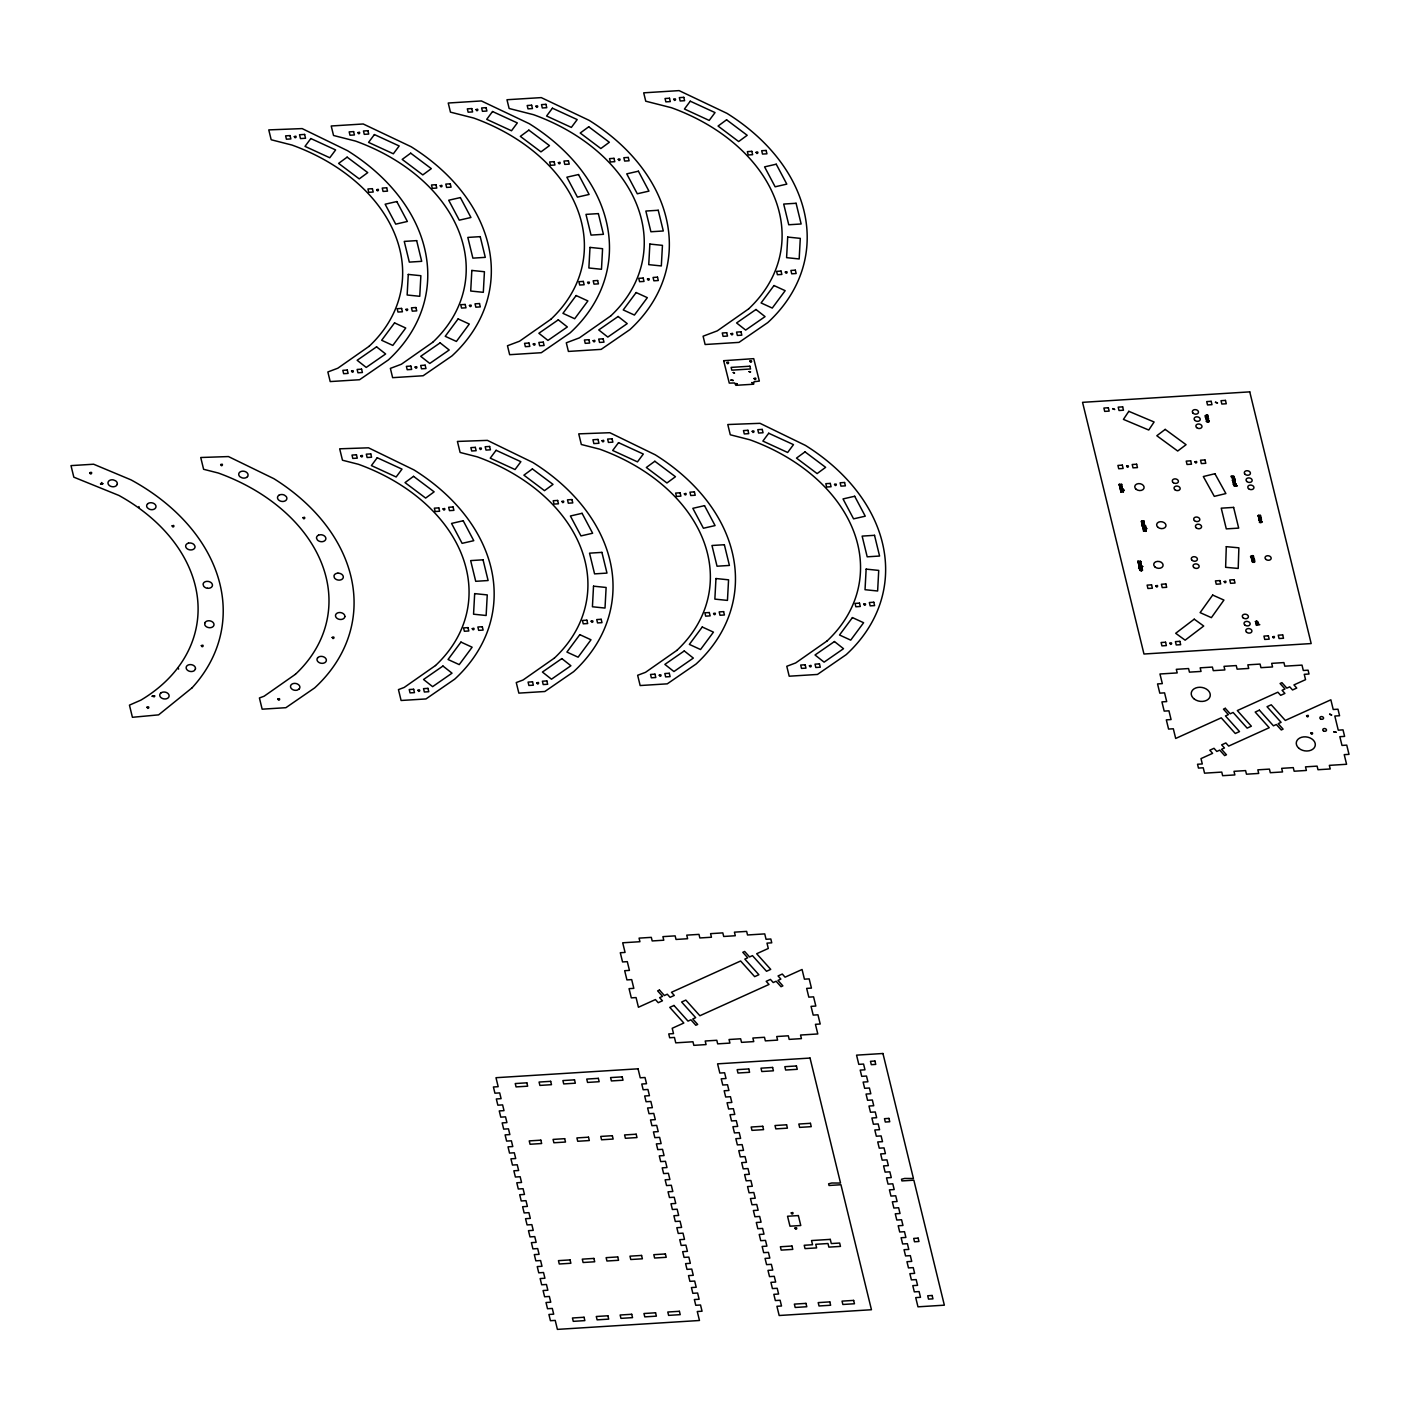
<?xml version="1.0" encoding="UTF-8"?>
<svg xmlns="http://www.w3.org/2000/svg" width="1420" height="1420" viewBox="0 0 1420 1420"><rect width="100%" height="100%" fill="white"/><g stroke="black" fill="none" stroke-linecap="round" stroke-linejoin="round"><path stroke-width="1.5" d="M1121.977 487.362L1121.853 486.385L1121.552 488.036M1142.301 569.952C1140.881 571.39 1141.999 568.16 1142.195 569.74M1208.739 420.941L1208.101 421.651L1207.479 420.231M1234.406 480.705L1234.37 479.321M1235.737 484.007L1234.796 485.072L1233.838 483.013M1233.323 481.344L1233.856 482.906M1208.118 417.054L1207.355 416.024M1252.901 561.894L1254.304 562.338L1254.872 561.148M1258.528 623.93L1258.546 623.433M1252.458 562.125L1252.156 561.131M1255.759 623.611L1256.203 623.362M1120.185 487.486L1120.185 486.776M1207.426 421.988C1205.331 421.687 1207.532 418.492 1208.313 421.846M1232.578 480.741L1232.578 479.534L1232.4 480.475M1233.288 484.06L1234.193 483.208M1259.54 521.335L1259.469 522.311M101.37 483.705C98.814 484.806 105.027 483.67 101.832 483.332L101.69 482.534M101.264 483.261L100.447 483.865M101.956 483.67L102.843 483.723M138.894 506.567L139.142 507.579M152.33 696.403L153.254 696.244L152.348 696.297M152.224 695.96L154.638 695.711M153.981 696.989L154.727 696.261L153.254 696.244M178.334 668.199L178.601 669.122M1121.356 485.747L1119.297 485.675L1121.25 484.468L1119.013 484.309L1121.818 485.001M1120.433 486.581L1119.723 487.486M1120.078 486.776L1120.486 487.93M1120.362 487.699L1120.469 489.865M1121.906 487.859L1121.072 486.208M1124.178 490.379L1120.469 490.308L1124.09 490.078M1120.54 488.853L1121.303 489.935M1121.25 488.249L1120.451 489.172M1122.261 489.598L1121.356 486.226L1121.64 487.681M1119.315 485.569L1121.339 485.853L1121.516 484.593M1121.516 485.303L1121.622 484.149M1121.09 487.983L1122.315 488.533M1122.386 491.054L1123.433 491.799L1120.877 491.959M1121.853 487.539L1122.048 486.51M1122.35 488.941L1122.492 489.35M1122.315 489.935L1122.332 488.427M1122.545 488.533L1122.883 489.03M1123.344 491.391L1122.048 490.521L1123.433 491.799M1143.331 521.371C1138.379 521.122 1144.804 520.377 1143.899 522.116M1144.005 521.779C1145.123 524.246 1139.461 520.572 1143.792 522.649M1143.97 522.347C1145.425 524.921 1138.361 522.755 1143.668 523.181M1141.946 524.477L1144.538 524.299L1141.964 524.353M1142.319 526.039L1142.781 524.743M1144.538 525.577C1138.538 522.383 1147.254 531.115 1144.68 526.021L1144.804 526.021M1142.461 526.589L1143.419 524.974M1144.555 525.471L1142.781 525.915M1143.615 522.507L1143.721 520.785M1137.757 561.06C1146.969 562.054 1132.628 561.752 1140.065 562.533M1145.177 528.116L1146.597 528.453L1142.976 528.666L1142.869 527.122M1143.277 526.927L1142.976 528.666M1143.81 525.098L1144.733 525.169M1144.236 522.613L1143.739 522.329M1139.781 562.338L1138.272 561.557L1140.26 561.77M1145.017 527.441L1143.774 528.151M1145.425 527.583L1144.147 526.838L1144.751 528.045M1140.97 563.207L1138.361 563.403M1144.218 530.068L1143.437 530.832M1144.413 524.814L1144.573 525.595M1139.053 567.592L1138.609 568.444M1145.354 531.417C1142.496 528.559 1147.768 531.879 1144.538 529.802M1141.378 566.296C1145.727 566.154 1137.367 568.16 1139.089 565.213M1141.307 565.196C1142.124 568.408 1139.816 562.977 1138.911 566.154M1144.822 527.246L1145.461 527.672M1139.177 566.864L1139.426 565.444L1139.763 566.42M1145.319 528.098L1145.106 527.015M1140.118 568.781L1138.946 568.462M1139.727 565.302L1139.231 566.332M1145.123 531.222L1145.478 530.139M1140.952 566.243L1139.621 566.26M1140.455 561.468L1140.047 562.639L1140.473 561.361M1140.1 568.887L1142.283 568.657C1141.343 564.734 1138.556 569.651 1141.307 568.355M1140.739 563.989L1138.645 564.734L1141.254 564.574M1140.1 569.438L1140.65 570.627M1140.047 565.018L1141.201 565.746M1141.165 563.971L1140.899 562.923L1138.343 563.509M1140.26 570.201L1140.757 569.172L1140.136 570.538M1140.633 567.343L1141.591 568.337L1141.804 567.29M1146.721 528.826L1143.082 529.145M1140.934 566.349L1140.633 564.947M1141.378 567.095L1141.68 568.248M1141.627 570.663L1142.674 570.059M1142.159 570.467L1142.141 569.313M1205.065 415.918L1207.213 414.746L1207.763 415.634M1205.473 417.391L1205.935 416.042L1207.763 416.344M1205.438 415.563L1207.355 415.332M1207.639 418.474C1204.337 416.93 1210.053 420.054 1208.456 418.634M1206.059 417.746L1205.775 416.557M1205.722 417.125L1207.089 415.971M1206.609 417.728L1207.497 417.622M1208.101 419.663L1206.059 419.486L1208.278 418.935M1206.325 421.207L1206.716 420.302M1206.822 417.498L1207.586 416.113M1206.822 420.693L1206.467 421.403M1207.195 414.871L1207.603 416.539M1207.195 420.16L1207.816 422.006M1207.55 414.729L1207.586 415.101M1208.101 420.142L1208.296 421.953L1209.059 421.42M1208.597 421.456L1208.349 420.196L1208.615 421.882M1209.041 420.852L1208.881 421.74M1231.619 477.244C1228.957 475.079 1235.24 475.824 1234.122 477.422M1231.637 477.138L1231.566 476.729M1231.974 478.167L1234.85 478.824M1233.146 477.706L1232.116 476.463M1233.962 476.392L1231.744 477.297M1232.542 477.794L1233.962 476.872M1232.844 477.706L1233.944 477.528M1235.134 480.137C1235.755 480.688 1230.022 480.297 1234.353 479.428M1233.057 482.729L1233.163 481.398M1233.27 481.788L1233.376 480.776M1233.057 477.493L1233.714 476.552M1232.95 479.428L1234.637 479.942M1233.447 484.575L1235.329 483.368M1233.66 483.013L1234.637 481.398M1234.583 478.007L1234.548 479.853M1234.157 485.835L1237.139 485.711L1233.891 485.516M1233.909 484.557L1233.803 483.741M1234.086 482.978L1234.655 481.291M1234.903 480.847L1235.081 479.836M1235.081 483.208L1236.057 484.486M1235.258 481.575L1234.992 482.871L1234.992 481.327M1235.098 484.593L1235.418 483.616M1235.081 482.498L1234.264 482.853M1235.95 485.214L1236.518 486.084L1235.968 485.108M1236.128 484.255L1235.631 483.794M1237.139 485.711L1234.051 485.604M1252.618 555.539C1256.7 557.918 1245.677 555.664 1253.132 556.924M1251.055 557.084L1251.251 555.841M1258.599 515.105L1258.12 516.507L1257.889 515.566M1251.481 556.551L1251.712 558.841M1251.553 558.592C1252.653 556.534 1253.576 557.048 1251.677 559.285L1254.286 559.001M1251.907 556.8L1253.097 555.841M1258.475 515.478C1259.114 516.88 1259.149 520.394 1259.132 517.128M1258.635 517.075L1258.848 518.46M1251.677 559.285L1251.801 558.007L1252.742 558.788M1253.31 556.338L1252.085 555.682M1252.209 561.095L1252.564 561.716M1253.114 557.03L1253.416 555.788M1258.99 520.146C1264.563 517.572 1259.132 521.868 1258.937 519.702M1253.31 560.651L1252.653 562.249L1254.534 562.249M1260.587 516.436L1260.552 515.584M1253.026 560.58L1254.428 561.131M1260.037 516.649L1260.339 515.247L1260.516 516.401M1253.132 562.409L1254.25 561.876M1260.8 517.288L1259.948 517.75M1259.859 522.631L1260.179 521.3M1254.268 559.107L1252.724 558.894M1259.487 522.205L1261.351 521.122M1259.7 515.194L1258.652 519.01L1260.782 517.767M1254.25 560.261L1254.02 560.918M1260.463 521.353L1261.617 522.258L1260.836 521.246M1261.031 517.413L1260.623 518.655M1261.368 518.85L1258.919 519.809M1262.149 521.726L1260.818 522.808L1260.161 521.406M1261.617 522.258L1261.794 521.229M1255.351 621.445C1259.859 620.522 1253.878 621.374 1258.102 622.137M1257.658 624.392L1256.096 624.125L1256.451 623.096M1256.256 625.35L1259.806 624.693M1256.487 624.445L1258.156 623.575M1258.457 623.362L1256.611 623.043L1258.031 623.344M1258.191 622.475L1255.422 621.783M1120.486 488.427L1120.096 488.835M1140.438 562.444L1140.597 561.503M1142.195 525.879L1142.55 524.832M1142.656 527.299L1143.011 528.258M1139.94 568.586L1139.763 567.183L1139.089 568.408M1206.805 421.261L1207.16 420.498M1137.899 561.486L1138.201 562.444M1251.322 558.096L1253.913 557.439M1233.412 483.616L1233.838 484.894M247.506 476.605L247.932 475.824A4.704 3.443 9.1 0 0 245.127 471.547A4.704 3.443 9.1 0 0 239.305 472.647L238.862 473.464A4.704 3.443 9.1 0 0 240.14 476.889L242.252 477.919A4.704 3.443 9.1 0 0 247.488 476.623M1139.355 567.698L1139.958 568.479L1140.225 567.397M1141.396 522.187L1143.774 521.175M1255.83 623.185L1256.931 622.652M1140.029 567.556L1139.39 568.586M1140.491 569.597L1141.361 571.017M1251.836 559.977L1254.41 559.711M1139.266 565.089L1139.035 566.314M1122.031 490.823L1120.859 492.083M1145.94 531.204L1145.354 530.068M1122.492 489.882L1122.812 488.853M1252.28 560.066L1254.588 560.226L1254.215 558.699M1206.698 420.409L1206.716 421.633M1205.935 416.042L1205.296 417.018M1205.988 416.504L1207.195 416.308M1233.394 481.806L1233.394 480.67M1143.917 527.051L1143.082 527.92M1208.42 418.35L1205.811 418.651M1119.084 484.628L1121.481 485.019M1143.792 521.069L1141.183 521.371M1141.751 523.536L1143.704 523.412M1259.114 518.637L1260.64 518.531M1146.1 526.252L1142.337 525.933M1142.905 528.4L1146.614 528.329M1138.574 564.432L1141.201 564.166M1139.106 566.58L1142.816 566.527M207.568 588.27L208.758 588.288A4.704 3.443 9.1 0 0 212.361 584.454A4.704 3.443 9.1 0 0 206.805 581.366L205.651 581.579A4.704 3.443 9.1 0 0 203.095 584.294L203.61 586.087A4.704 3.443 9.1 0 0 207.533 588.27M1206.84 417.391L1206.219 417.445M1233.572 484.593L1233.696 484.255M1259.362 517.43L1260.09 518.193M1143.526 530.973L1143.384 530.672M1252.28 555.93L1252.191 556.498M1233.838 479.552L1234.086 480.759M730.963 380.081L733.217 380.471L730.963 380.081M1333.806 731.815L1336.043 732.205L1333.806 731.815M1226.294 546.664L1225.62 567.308L1238.205 568.444L1238.879 547.818L1226.294 546.664M408.268 274.415L407.149 295.005L419.752 296.301L420.87 275.711L408.268 274.415M471.83 270.439L470.712 291.029L483.315 292.325L484.433 271.735L471.83 270.439M474.671 593.613L473.552 614.203L486.137 615.499L487.255 594.909L474.671 593.613M589.992 247.399L588.874 267.989L601.476 269.285L602.577 248.695L589.992 247.399M593.524 586.176L592.424 606.766L605.009 608.062L606.127 587.472L593.524 586.176M649.863 244.062L648.745 264.652L661.329 265.948L662.448 245.358L649.863 244.062M715.964 578.526L714.863 599.116L727.448 600.411L728.566 579.822L715.964 578.526M787.709 237.069L786.591 257.659L799.176 258.955L800.294 238.365L787.709 237.069M866.147 569.118L865.028 589.708L877.631 591.004L878.731 570.414L866.147 569.118M1146.1 530.317L1145.922 531.311L1146.1 530.317M204.799 623.007L204.799 624.818A4.704 3.443 9.1 0 0 207 627.072L208.119 627.498A4.704 3.443 9.1 0 0 213.852 625.457A4.704 3.443 9.1 0 0 210.533 620.984L209.308 620.771A4.704 3.443 9.1 0 0 204.799 623.007M1215.413 402.357L1217.579 402.996L1215.538 402.18M344.847 616.582L344.616 617.452A4.704 3.443 9.1 0 1 339.877 619.439L338.67 619.173A4.704 3.443 9.1 0 1 335.582 614.984A4.704 3.443 9.1 0 1 340.498 612.57L341.688 612.837A4.704 3.443 9.1 0 1 344.776 615.659L344.847 616.582M89.709 472.736C90.933 476.463 93.471 470.677 89.709 472.736M172.122 525.844C173.258 529.323 175.636 523.927 172.122 525.844M294.33 136.586C295.484 140.065 297.845 134.669 294.33 136.586M147.005 707.231C148.141 710.71 150.52 705.314 147.005 707.231M220.65 464.571C221.786 468.032 224.165 462.636 220.65 464.571M201.338 645.585C202.474 649.047 204.853 643.668 201.338 645.585M357.893 132.61C359.047 136.089 361.408 130.693 357.893 132.61M376.655 189.694C377.809 193.155 380.187 187.777 376.655 189.694M302.975 517.661C304.128 521.122 306.489 515.744 302.975 517.661M351.539 371.064C352.692 374.543 355.053 369.147 351.539 371.064M277.858 699.03C279.012 702.509 281.373 697.113 277.858 699.03M440.236 185.718C441.371 189.179 443.75 183.801 440.236 185.718M360.715 455.802C361.869 459.263 364.248 453.867 360.715 455.802M405.889 309.436C407.025 312.897 409.404 307.501 405.889 309.436M476.055 109.588C477.191 113.05 479.57 107.654 476.055 109.588M332.191 637.403C333.345 640.864 335.706 635.468 332.191 637.403M415.101 367.088C416.255 370.549 418.634 365.171 415.101 367.088M469.452 305.46C470.588 308.921 472.966 303.525 469.452 305.46M535.908 106.234C537.062 109.713 539.44 104.317 535.908 106.234M443.058 508.892C444.211 512.371 446.572 506.976 443.058 508.892M558.379 162.679C559.533 166.14 561.894 160.762 558.379 162.679M479.587 448.365C480.741 451.826 483.102 446.43 479.587 448.365M417.942 690.28C419.095 693.741 421.456 688.345 417.942 690.28M533.263 344.048C534.417 347.527 536.778 342.131 533.263 344.048M472.274 628.634C473.428 632.095 475.789 626.717 472.274 628.634M618.25 159.342C619.404 162.803 621.765 157.407 618.25 159.342M587.596 282.42C588.75 285.882 591.11 280.486 587.596 282.42M593.134 340.711C594.288 344.173 596.648 338.794 593.134 340.711M673.754 99.258C674.908 102.719 677.287 97.323 673.754 99.258M561.929 501.455C563.083 504.934 565.444 499.538 561.929 501.455M647.467 279.083C648.62 282.544 650.981 277.148 647.467 279.083M602.027 440.697C603.18 444.176 605.541 438.78 602.027 440.697M536.813 682.842C537.949 686.304 540.328 680.908 536.813 682.842M591.146 621.197C592.3 624.658 594.66 619.28 591.146 621.197M756.097 152.348C757.25 155.809 759.611 150.431 756.097 152.348M730.981 333.718C732.134 337.197 734.495 331.801 730.981 333.718M684.369 493.805C685.523 497.266 687.884 491.87 684.369 493.805M723.65 360.698L729.276 383.098L734.601 382.974L735.897 385.317L753.629 384.216L753.984 381.767L759.345 381.075L753.718 358.656L723.65 360.698M726.791 362.561C727.945 366.023 730.306 360.644 726.791 362.561M733.217 372.59L734.584 373.052L733.306 372.466M735.897 383.577L737.299 383.897L735.897 383.577M749.831 361.124C750.985 364.585 753.346 359.189 749.831 361.124M659.253 675.174C660.406 678.636 662.767 673.257 659.253 675.174M749.103 371.596L750.505 371.916L749.103 371.596M751.784 382.583L753.186 382.903L751.784 382.583M754.073 378.483C755.209 381.945 757.588 376.566 754.073 378.483M785.313 272.09C786.467 275.551 788.828 270.155 785.313 272.09M752.209 431.307C753.346 434.768 755.724 429.39 752.209 431.307M713.585 613.529C714.739 617.008 717.1 611.612 713.585 613.529M834.534 484.397C835.688 487.877 838.048 482.48 834.534 484.397M809.418 665.785C810.572 669.246 812.932 663.85 809.418 665.785M863.75 604.139C864.904 607.618 867.283 602.222 863.75 604.139M791.242 1212.928C792.395 1216.39 794.756 1210.994 791.242 1212.928M794.952 1228.122C796.07 1231.584 798.519 1226.206 794.952 1228.122M1112.623 408.765L1114.753 409.492L1112.747 408.587M1155.827 585.874C1156.981 589.335 1159.341 583.939 1155.827 585.874M1194.948 461.855C1196.101 465.316 1198.462 459.938 1194.948 461.855M1272.657 636.817C1273.775 640.26 1276.189 634.935 1272.657 636.817M1306.577 715.733C1307.731 719.194 1310.092 713.816 1306.577 715.733M1310.802 733.093C1311.973 736.554 1314.299 731.211 1310.802 733.093M1329.617 714.295L1331.747 715.005L1329.759 714.1M1169.831 643.242C1170.95 646.703 1173.381 641.343 1169.831 643.242M1224.182 581.579C1225.265 585.058 1227.714 579.697 1224.182 581.579M1126.628 466.115C1127.675 469.594 1130.196 464.251 1126.628 466.115M117.274 484.149L116.937 485.001A4.704 3.443 9.1 0 1 110.76 486.332A4.704 3.443 9.1 0 1 108.364 481.575L108.985 480.847A4.704 3.443 9.1 0 1 113.351 479.907L115.57 480.794A4.704 3.443 9.1 0 1 117.274 484.149M195.427 669.015L194.398 670.559A4.704 3.443 9.1 0 1 188.842 671.056L187.813 670.488A4.704 3.443 9.1 0 1 186.588 666.282A4.704 3.443 9.1 0 1 191.647 664.72L192.818 665.075A4.704 3.443 9.1 0 1 195.427 669.015M317.583 657.886L317.139 658.685A4.704 3.443 9.1 0 0 318.435 662.11L319.411 662.732A4.704 3.443 9.1 0 0 325.783 661.844A4.704 3.443 9.1 0 0 323.955 656.998L322.819 656.572A4.704 3.443 9.1 0 0 318.311 657.212L317.583 657.886M1128.811 411.321L1123.433 419.379L1148.744 430.029L1154.105 421.988L1128.811 411.321M1212.68 595.069L1200.113 612.623L1211.384 617.647L1223.933 600.074L1212.68 595.069M394.547 322.89L381.661 340.285L392.825 345.415L405.73 328.02L394.547 322.89M458.11 318.914L445.223 336.309L456.406 341.439L469.292 324.044L458.11 318.914M576.129 295.537L562.941 313.341L574.692 318.737L587.88 300.933L576.129 295.537M636.142 292.538L623.238 309.933L634.42 315.062L647.325 297.667L636.142 292.538M460.95 642.088L448.045 659.501L459.228 664.613L472.132 647.218L460.95 642.088M773.989 285.544L761.084 302.939L772.267 308.069L785.171 290.674L773.989 285.544M579.822 634.651L566.917 652.064L578.1 657.194L590.986 639.781L579.822 634.651M702.261 627.001L689.357 644.396L700.539 649.526L713.443 632.131L702.261 627.001M852.426 617.593L839.522 635.006L850.704 640.136L863.609 622.723L852.426 617.593M310.838 138.539L304.998 146.366L329.777 157.762L335.617 149.934L310.838 138.539M374.401 134.563L368.561 142.391L393.34 153.786L399.18 145.958L374.401 134.563M492.545 111.523L486.723 119.351L511.502 130.764L517.324 122.919L492.545 111.523M552.416 108.186L546.593 116.014L571.355 127.409L577.194 119.582L552.416 108.186M377.223 457.737L371.401 465.582L396.162 476.978L402.002 469.132L377.223 457.737M690.262 101.193L684.44 109.02L709.201 120.434L715.041 112.588L690.262 101.193M496.095 450.3L490.255 458.145L515.034 469.541L520.874 461.695L496.095 450.3M618.534 442.649L612.694 450.477L637.473 461.873L643.313 454.045L618.534 442.649M768.717 433.242L762.877 441.087L787.656 452.483L793.478 444.637L768.717 433.242M160.851 692.995L160.194 693.723A4.704 3.443 9.1 0 0 160.584 697.202L161.418 697.93A4.704 3.443 9.1 0 0 167.595 698.285A4.704 3.443 9.1 0 0 168.27 693.794L167.471 693.084A4.704 3.443 9.1 0 0 161.756 692.463L160.851 692.995M147.751 503.692L147.094 504.419A4.704 3.443 9.1 0 0 147.485 507.898L149.331 509.194A4.704 3.443 9.1 0 0 153.999 509.247L154.904 508.697A4.704 3.443 9.1 0 0 154.354 503.78A4.704 3.443 9.1 0 0 147.751 503.692M278.817 495.332L278.089 496.006A4.704 3.443 9.1 0 0 278.923 500.248A4.704 3.443 9.1 0 0 284.603 501.136L285.562 500.656A4.704 3.443 9.1 0 0 286.201 496.503L284.461 495.136A4.704 3.443 9.1 0 0 278.817 495.332M299.212 688.913L297.49 690.031A4.704 3.443 9.1 0 1 292.804 689.659L291.845 689.037A4.704 3.443 9.1 0 1 291.899 684.138A4.704 3.443 9.1 0 1 298.519 684.671L299.265 685.434A4.704 3.443 9.1 0 1 299.212 688.913M192.037 687.848L158.614 714.863L132.415 717.295L129.451 705.136L140.846 700.149A174.553 127.658 9.1 0 0 118.925 495.456L73.822 477.173L71 465.618L93.614 464.216L131.03 479.871A200.344 146.526 9.1 0 1 192.037 687.848M1194.238 619.173L1175.689 633.284L1185.114 640.172L1203.716 626.025L1194.238 619.173M1165.199 429.39L1156.821 435.745L1177.695 451.027L1186.073 444.691L1165.199 429.39M347.137 157.141L338.617 163.389L359.242 178.885L367.745 172.619L347.137 157.141M410.699 153.165L402.197 159.413L422.805 174.909L431.307 168.643L410.699 153.165M528.861 130.125L520.341 136.373L540.967 151.869L549.469 145.621L528.861 130.125M588.732 126.788L580.212 133.036L600.837 148.532L609.34 142.266L588.732 126.788M726.578 119.795L718.058 126.043L738.666 141.538L747.186 135.29L726.578 119.795M413.539 476.339L405.019 482.605L425.645 498.083L434.147 491.835L413.539 476.339M532.394 468.919L523.891 475.167L544.499 490.646L553.019 484.397L532.394 468.919M654.833 461.252L646.331 467.499L666.938 482.978L675.458 476.729L654.833 461.252M805.016 451.862L796.496 458.11L817.121 473.588L825.623 467.34L805.016 451.862M369.111 346.302L337.8 368.224L327.86 371.969L330.203 381.572L359.579 379.726L388.352 359.934A200.344 146.526 9.1 0 0 347.545 150.697L302.14 128.599L268.77 129.894L271.185 139.763L291.97 145.053A174.553 127.658 9.1 0 1 369.111 346.302M432.674 342.327L401.363 364.248L390.376 368.383L392.63 377.667L423.142 375.75L451.915 355.958A200.344 146.526 9.1 0 0 411.108 146.721L363.218 123.984L331.215 125.99L333.54 135.486L355.533 141.077A174.553 127.658 9.1 0 1 432.674 342.327M550.836 319.305L519.525 341.226L507.472 345.752L509.656 354.698L541.286 352.71L570.059 332.919A200.344 146.526 9.1 0 0 529.252 123.682L481.38 100.944L448.241 103.021L450.459 112.144L473.694 118.037A174.553 127.658 9.1 0 1 550.836 319.305M610.707 315.95L579.395 337.871L566.296 342.806L568.408 351.432L601.157 349.373L629.93 329.582A200.344 146.526 9.1 0 0 589.122 120.345L541.251 97.607L506.976 99.737L509.123 108.488L533.565 114.701A174.553 127.658 9.1 0 1 610.707 315.95M748.553 308.957L717.242 330.878L703.095 336.203L705.119 344.51L739.003 342.38L767.776 322.589A200.344 146.526 9.1 0 0 726.969 113.351L679.097 90.614L643.704 92.832L645.745 101.193L671.411 107.707A174.553 127.658 9.1 0 1 748.553 308.957M295.431 674.287L264.12 696.208L259.416 697.966L262.15 709.183L285.882 707.692L314.654 687.901A200.344 146.526 9.1 0 0 273.847 478.664L228.442 456.566L200.735 457.506L203.61 469.292L218.29 473.02A174.553 127.658 9.1 0 1 295.431 674.287M435.514 665.519L404.203 687.44L398.452 689.605L401.097 700.486L425.964 698.942L454.737 679.133A200.344 146.526 9.1 0 0 413.93 469.896L368.525 447.815L339.682 448.809L342.469 460.222L358.373 464.269A174.553 127.658 9.1 0 1 435.514 665.519M554.386 658.081L523.057 680.003L516.259 682.558L518.85 693.12L544.836 691.504L573.609 671.696A200.344 146.526 9.1 0 0 532.802 462.459L487.397 440.377L457.417 441.442L460.115 452.465L477.226 456.832A174.553 127.658 9.1 0 1 554.386 658.081M676.825 650.413L645.496 672.334L637.651 675.281L640.154 685.541L667.276 683.837L696.048 664.045A200.344 146.526 9.1 0 0 655.241 454.808L609.837 432.709L578.739 433.863L581.33 444.495L599.684 449.164A174.553 127.658 9.1 0 1 676.825 650.413M826.99 641.023L795.679 662.945L786.786 666.282L789.2 676.204L817.441 674.447L846.213 654.638A200.344 146.526 9.1 0 0 805.406 445.401L760.002 423.32L727.785 424.527L730.288 434.786L749.849 439.774A174.553 127.658 9.1 0 1 826.99 641.023M376.566 346.835L357.148 360.289L366.218 367.425L385.636 353.97L376.566 346.835M440.129 342.859L420.711 356.313L429.781 363.449L449.199 349.995L440.129 342.859M558.291 319.82L538.872 333.274L547.942 340.409L567.343 326.955L558.291 319.82M618.144 316.483L598.743 329.937L607.813 337.072L627.214 323.618L618.144 316.483M755.99 309.489L736.59 322.943L745.66 330.079L765.06 316.624L755.99 309.489M442.951 666.033L423.55 679.488L432.621 686.641L452.021 673.169L442.951 666.033M561.823 658.596L542.422 672.05L551.475 679.204L570.893 665.749L561.823 658.596M684.262 650.946L664.862 664.4L673.932 671.536L693.333 658.081L684.262 650.946M834.445 641.538L815.027 654.993L824.097 662.146L843.515 648.691L834.445 641.538M318.47 535.198L317.583 535.766A4.704 3.443 9.1 0 0 316.536 538.216L317.388 539.973A4.704 3.443 9.1 0 0 322.855 541.588L323.938 541.233A4.704 3.443 9.1 0 0 325.002 536.476A4.704 3.443 9.1 0 0 318.47 535.198M1225.282 708.314L1223.454 709.148L1228.371 714.615L1225.46 715.928L1239.518 731.584L1235.293 733.483L1221.253 717.828L1175.689 738.453L1173.328 728.779L1168.571 729.063L1166.317 719.851L1171.074 719.549L1168.944 710.816L1164.187 711.101L1161.933 701.888L1166.707 701.587L1164.56 692.853L1159.803 693.155L1157.548 683.925L1162.323 683.623L1159.962 673.985L1177.198 672.92L1176.328 669.317L1188.558 668.554L1189.445 672.139L1201.036 671.429L1200.166 667.826L1212.396 667.063L1213.283 670.648L1224.874 669.938L1224.005 666.335L1236.234 665.572L1237.122 669.157L1248.712 668.447L1247.843 664.844L1260.072 664.081L1260.96 667.666L1272.551 666.956L1271.681 663.353L1283.911 662.59L1284.798 666.175L1301.998 665.11L1303.312 670.488L1308.086 670.187L1309.009 674.021L1304.252 674.322L1305.548 679.665L1293.939 684.919L1296.744 688.061L1292.537 689.96L1289.733 686.836L1286.822 688.15L1281.905 682.665L1280.077 683.499L1284.994 688.984L1282.082 690.297L1284.905 693.422L1280.68 695.338L1277.876 692.197L1237.317 710.568L1251.357 726.206L1247.15 728.123L1233.11 712.467L1230.199 713.781L1225.282 708.314M1259.398 710.16L1255.191 712.059L1269.231 727.715L1228.673 746.086L1225.868 742.944L1221.644 744.861L1224.466 747.985L1221.555 749.298L1226.472 754.765L1224.644 755.6L1219.727 750.133L1216.816 751.446L1214.011 748.304L1209.804 750.221L1212.609 753.346L1201 758.599L1202.296 763.96L1197.539 764.244L1198.462 768.078L1203.237 767.776L1204.551 773.172L1221.768 772.09L1222.638 775.693L1234.868 774.929L1233.998 771.326L1245.589 770.598L1246.476 774.202L1258.706 773.438L1257.836 769.835L1269.427 769.107L1270.314 772.711L1282.544 771.947L1281.674 768.344L1293.265 767.616L1294.152 771.22L1306.382 770.457L1305.513 766.853L1317.103 766.125L1317.991 769.729L1330.22 768.966L1329.351 765.362L1346.586 764.279L1344.225 754.641L1349 754.357L1346.746 745.127L1341.989 745.429L1339.841 736.678L1344.616 736.394L1343.018 729.862L1338.261 730.164L1334.818 716.035L1339.575 715.733L1337.977 709.201L1333.22 709.503L1330.859 699.811L1285.295 720.437L1271.255 704.799L1267.031 706.698L1281.088 722.354L1278.178 723.667L1283.094 729.134L1281.266 729.969L1276.349 724.502L1273.438 725.815L1259.398 710.16M659.466 990.042L657.62 990.876L662.536 996.361L659.625 997.656L662.448 1000.798L658.223 1002.697L655.419 999.573L638.432 1007.259L636.071 997.568L631.314 997.869L629.06 988.657L633.817 988.356L631.687 979.605L626.93 979.906L624.676 970.694L629.433 970.393L627.303 961.642L622.546 961.944L620.291 952.731L625.066 952.43L622.705 942.791L639.941 941.708L639.071 938.123L651.301 937.36L652.188 940.945L663.779 940.218L662.909 936.632L675.139 935.869L676.026 939.454L687.617 938.726L686.747 935.141L698.977 934.378L699.865 937.963L711.455 937.235L710.586 933.65L722.816 932.887L723.703 936.472L735.294 935.744L734.424 932.159L746.654 931.396L747.523 934.981L764.741 933.898L766.054 939.294L770.829 938.993L771.752 942.827L766.995 943.129L768.291 948.471L756.683 953.725L770.723 969.381L766.516 971.28L752.476 955.642L749.565 956.938L744.648 951.471L742.802 952.305L747.719 957.79L744.825 959.086L758.884 974.741L754.659 976.64L740.619 961.003L671.482 992.296L674.287 995.42L670.08 997.337L667.276 994.213L664.382 995.526L659.466 990.042M673.985 1005.466L669.778 1007.366L683.819 1023.021L672.21 1028.275L673.506 1033.618L668.749 1033.92L669.672 1037.754L674.447 1037.452L675.76 1042.848L692.96 1041.765L693.847 1045.351L706.077 1044.587L705.207 1041.002L716.798 1040.274L717.686 1043.86L729.916 1043.096L729.046 1039.511L740.636 1038.783L741.524 1042.369L753.754 1041.606L752.884 1038.02L764.475 1037.292L765.362 1040.878L777.592 1040.114L776.722 1036.529L788.313 1035.801L789.183 1039.387L801.43 1038.623L800.543 1035.038L817.796 1033.955L815.435 1024.317L820.21 1024.015L817.955 1014.803L813.198 1015.105L811.051 1006.354L815.825 1006.052L813.571 996.84L808.814 997.142L806.666 988.391L811.441 988.107L809.187 978.877L804.43 979.179L802.069 969.487L785.082 977.173L782.278 974.049L778.053 975.948L780.858 979.09L777.965 980.404L782.881 985.87L781.035 986.705L776.119 981.238L773.226 982.533L770.421 979.409L766.197 981.327L769.019 984.45L699.882 1015.744L685.842 1000.106L681.618 1002.005L695.676 1017.661L692.765 1018.974L697.681 1024.441L695.835 1025.275L690.936 1019.808L688.025 1021.122L673.985 1005.466M188.398 543.168L187.351 543.576A4.704 3.443 9.1 0 0 186.375 548.014A4.704 3.443 9.1 0 0 192.303 549.753L193.333 549.345A4.704 3.443 9.1 0 0 194.966 546.221L193.954 544.517A4.704 3.443 9.1 0 0 188.398 543.168M1214.917 473.73L1203.326 476.534L1214.295 496.361L1225.886 493.556L1214.917 473.73M396.801 201.551L385.139 204.214L395.718 224.147L407.38 221.467L396.801 201.551M460.364 197.575L448.702 200.238L459.281 220.171L470.943 217.491L460.364 197.575M578.526 174.536L566.864 177.198L577.425 197.131L589.105 194.451L578.526 174.536M638.397 171.199L626.735 173.861L637.296 193.777L648.958 191.114L638.397 171.199M776.243 164.205L764.581 166.868L775.142 186.801L786.804 184.121L776.243 164.205M463.204 520.75L451.542 523.43L462.103 543.345L473.765 540.683L463.204 520.75M582.076 513.312L570.396 515.992L580.975 535.908L592.637 533.245L582.076 513.312M704.515 505.662L692.836 508.324L703.415 528.24L715.077 525.577L704.515 505.662M854.68 496.254L843.018 498.935L853.58 518.85L865.259 516.188L854.68 496.254M337.924 573.165L336.788 573.325A4.704 3.443 9.1 0 0 333.984 575.934L334.357 577.727A4.704 3.443 9.1 0 0 338.155 580.052L339.362 580.123A4.704 3.443 9.1 0 0 343.267 576.449A4.704 3.443 9.1 0 0 337.924 573.165M471.777 108.577L467.322 108.843L468.138 112.198L472.594 111.931L471.777 108.577M486.084 107.671L481.628 107.956L482.445 111.31L486.9 111.026L486.084 107.671M531.648 105.222L527.193 105.506L528.009 108.861L532.465 108.577L531.648 105.222M545.954 104.334L541.499 104.618L542.316 107.973L546.771 107.689L545.954 104.334M669.495 98.246L665.039 98.512L665.856 101.867L670.311 101.601L669.495 98.246M683.801 97.341L679.346 97.625L680.162 100.98L684.617 100.696L683.801 97.341M304.625 134.438L299.531 134.74L300.472 138.574L305.548 138.255L304.625 134.438M290.053 135.592L285.615 135.858L286.432 139.213L290.869 138.929L290.053 135.592M353.615 131.616L349.178 131.882L349.995 135.237L354.432 134.953L353.615 131.616M367.922 130.711L363.467 130.995L364.283 134.35L368.738 134.066L367.922 130.711M554.12 161.667L549.664 161.951L550.481 165.306L554.936 165.022L554.12 161.667M568.408 160.779L563.971 161.046L564.787 164.4L569.225 164.134L568.408 160.779M613.99 158.33L609.535 158.614L610.351 161.951L614.807 161.685L613.99 158.33M628.279 157.442L623.841 157.709L624.658 161.063L629.096 160.779L628.279 157.442M751.819 151.337L747.381 151.62L748.198 154.975L752.653 154.691L751.819 151.337M766.125 150.449L761.688 150.715L762.504 154.07L766.942 153.804L766.125 150.449M372.395 188.682L367.94 188.966L368.756 192.321L373.211 192.037L372.395 188.682M386.702 187.795L382.246 188.061L383.063 191.416L387.518 191.15L386.702 187.795M435.958 184.707L431.502 184.99L432.319 188.345L436.774 188.061L435.958 184.707M450.264 183.819L445.809 184.085L446.625 187.44L451.081 187.156L450.264 183.819M598.37 213.603L585.981 214.385L591.039 235.099L603.429 234.318L598.37 213.603M658.241 210.266L645.851 211.048L650.91 231.762L663.3 230.981L658.241 210.266M796.087 203.273L783.698 204.054L788.757 224.768L801.146 223.987L796.087 203.273M416.663 240.619L404.256 241.4L409.315 262.114L421.704 261.333L416.663 240.619M480.226 236.643L467.819 237.424L472.878 258.138L485.285 257.357L480.226 236.643M583.336 281.408L578.881 281.692L579.697 285.029L584.153 284.763L583.336 281.408M597.625 280.521L593.187 280.787L594.004 284.142L598.459 283.858L597.625 280.521M643.207 278.071L638.751 278.338L639.568 281.692L644.023 281.426L643.207 278.071M657.495 277.166L653.058 277.45L653.875 280.805L658.312 280.521L657.495 277.166M781.053 271.078L776.598 271.362L777.414 274.699L781.87 274.433L781.053 271.078M795.342 270.173L790.904 270.457L791.721 273.811L796.159 273.527L795.342 270.173M401.611 308.424L397.156 308.69L397.973 312.045L402.428 311.779L401.611 308.424M415.918 307.519L411.463 307.803L412.279 311.158L416.734 310.873L415.918 307.519M465.174 304.448L460.719 304.714L461.553 308.069L465.991 307.803L465.174 304.448M479.481 303.543L475.025 303.827L475.842 307.181L480.297 306.897L479.481 303.543M528.985 343.036L524.548 343.32L525.365 346.675L529.82 346.391L528.985 343.036M543.292 342.149L538.854 342.433L539.671 345.788L544.109 345.504L543.292 342.149M588.856 339.7L584.419 339.983L585.235 343.338L589.673 343.054L588.856 339.7M603.163 338.812L598.707 339.078L599.542 342.433L603.979 342.167L603.163 338.812M726.703 332.706L722.265 332.99L723.082 336.345L727.519 336.061L726.703 332.706M741.009 331.818L736.554 332.102L737.388 335.457L741.826 335.173L741.009 331.818M347.279 370.052L342.823 370.336L343.64 373.691L348.095 373.407L347.279 370.052M361.585 369.164L357.13 369.448L357.946 372.786L362.402 372.519L361.585 369.164M410.841 366.076L406.386 366.36L407.203 369.715L411.658 369.431L410.841 366.076M425.148 365.188L420.693 365.472L421.509 368.809L425.964 368.543L425.148 365.188M749.884 366.218L731.122 367.389L731.797 370.158L750.541 368.969L749.884 366.218M1249.76 391.867L1082.555 402.339L1143.97 654.016L1311.175 643.562L1249.76 391.867M598.015 439.437L592.939 439.756L593.862 443.59L598.956 443.271L598.015 439.437M1211.153 401.31L1206.716 401.594L1207.532 404.931L1211.988 404.664L1211.153 401.31M1225.46 400.404L1221.022 400.688L1221.839 404.043L1226.276 403.759L1225.46 400.404M356.455 454.791L352 455.074L352.817 458.429L357.272 458.145L356.455 454.791M370.762 453.903L366.307 454.169L367.123 457.524L371.578 457.24L370.762 453.903M475.327 447.353L470.872 447.637L471.688 450.992L476.144 450.708L475.327 447.353M489.616 446.466L485.178 446.732L485.995 450.087L490.433 449.803L489.616 446.466M612.055 438.798L607.618 439.082L608.434 442.436L612.872 442.152L612.055 438.798M747.932 430.295L743.476 430.579L744.293 433.934L748.748 433.65L747.932 430.295M762.238 429.408L757.783 429.674L758.599 433.029L763.055 432.763L762.238 429.408M1108.345 407.753L1103.89 408.037L1104.707 411.392L1109.162 411.108L1108.345 407.753M1122.652 406.865L1118.197 407.149L1119.013 410.504L1123.468 410.22L1122.652 406.865M438.798 507.881L434.342 508.165L435.159 511.519L439.614 511.235L438.798 507.881M453.086 506.993L448.649 507.277L449.465 510.632L453.903 510.348L453.086 506.993M557.652 500.443L553.214 500.728L554.031 504.082L558.468 503.798L557.652 500.443M571.958 499.556L567.503 499.84L568.319 503.195L572.775 502.911L571.958 499.556M680.091 492.793L675.654 493.077L676.47 496.414L680.908 496.148L680.091 492.793M694.398 491.888L689.942 492.172L690.759 495.527L695.214 495.243L694.398 491.888M830.274 483.403L825.819 483.67L826.635 487.024L831.091 486.74L830.274 483.403M844.563 482.498L840.125 482.782L840.942 486.137L845.397 485.853L844.563 482.498M1122.332 465.139L1117.913 465.423L1118.729 468.742L1123.131 468.458L1122.332 465.139M1136.639 464.233L1132.201 464.5L1133.018 467.854L1137.456 467.588L1136.639 464.233M1190.688 460.843L1186.232 461.127L1187.049 464.482L1191.504 464.198L1190.688 460.843M1204.976 459.956L1200.539 460.222L1201.356 463.577L1205.793 463.31L1204.976 459.956M1233.625 507.401L1221.236 508.165L1226.294 528.879L1238.684 528.116L1233.625 507.401M483.048 559.817L470.659 560.598L475.718 581.312L488.107 580.531L483.048 559.817M601.92 552.38L589.531 553.161L594.572 573.875L606.979 573.094L601.92 552.38M724.36 544.73L711.97 545.493L717.029 566.207L729.418 565.444L724.36 544.73M874.525 535.322L862.135 536.103L867.194 556.817L879.583 556.036L874.525 535.322M468.014 627.622L463.559 627.906L464.375 631.261L468.831 630.977L468.014 627.622M482.303 626.735L477.865 627.001L478.682 630.356L483.119 630.09L482.303 626.735M586.868 620.185L582.431 620.469L583.247 623.824L587.685 623.54L586.868 620.185M601.175 619.297L596.719 619.564L597.536 622.918L601.991 622.652L601.175 619.297M709.308 612.535L704.87 612.801L705.687 616.156L710.142 615.872L709.308 612.535M723.614 611.629L719.177 611.913L719.993 615.268L724.431 614.984L723.614 611.629M859.49 603.127L855.035 603.411L855.852 606.766L860.307 606.482L859.49 603.127M873.797 602.24L869.342 602.524L870.158 605.861L874.613 605.594L873.797 602.24M1151.567 584.862L1147.111 585.129L1147.928 588.484L1152.383 588.217L1151.567 584.862M1165.873 583.957L1161.418 584.241L1162.234 587.596L1166.69 587.312L1165.873 583.957M1219.904 580.585L1215.449 580.869L1216.265 584.206L1220.721 583.939L1219.904 580.585M1234.193 579.697L1229.755 579.963L1230.572 583.318L1235.027 583.034L1234.193 579.697M413.664 689.268L409.226 689.534L410.043 692.889L414.48 692.623L413.664 689.268M427.97 688.363L423.515 688.647L424.349 692.001L428.787 691.717L427.97 688.363M532.535 681.831L528.08 682.097L528.897 685.452L533.352 685.185L532.535 681.831M546.842 680.925L542.387 681.209L543.203 684.564L547.659 684.28L546.842 680.925M654.975 674.163L650.538 674.447L651.354 677.802L655.791 677.517L654.975 674.163M669.281 673.275L664.826 673.541L665.643 676.896L670.098 676.63L669.281 673.275M805.158 664.773L800.702 665.039L801.519 668.394L805.974 668.128L805.158 664.773M819.447 663.868L815.009 664.152L815.825 667.506L820.263 667.222L819.447 663.868M1165.571 642.231L1161.116 642.514L1161.933 645.869L1166.388 645.585L1165.571 642.231M1179.86 641.343L1175.423 641.609L1176.239 644.964L1180.677 644.698L1179.86 641.343M1268.38 635.805L1263.942 636.089L1264.758 639.444L1269.196 639.16L1268.38 635.805M1282.686 634.917L1278.231 635.184L1279.065 638.538L1283.503 638.272L1282.686 634.917M638.059 1068.816L495.988 1077.709L498.172 1086.69L493.415 1086.975L494.923 1093.205L499.698 1092.903L501.1 1098.654L496.325 1098.956L497.852 1105.186L502.609 1104.884L504.011 1110.635L499.254 1110.919L500.763 1117.149L505.538 1116.848L506.94 1122.599L502.165 1122.9L503.692 1129.131L508.466 1128.829L509.869 1134.58L505.094 1134.882L506.62 1141.094L511.377 1140.81L512.78 1146.543L508.023 1146.845L509.531 1153.075L514.306 1152.774L515.708 1158.525L510.934 1158.826L512.46 1165.057L517.235 1164.755L518.637 1170.506L513.862 1170.79L515.389 1177.02L520.146 1176.718L521.548 1182.469L516.791 1182.771L518.3 1189.002L523.075 1188.7L524.477 1194.451L519.702 1194.735L521.229 1200.965L525.986 1200.663L527.388 1206.414L522.631 1206.716L524.14 1212.946L528.914 1212.644L530.317 1218.395L525.542 1218.697L527.068 1224.91L531.843 1224.626L533.245 1230.359L528.471 1230.661L529.997 1236.891L534.754 1236.589L536.156 1242.34L531.399 1242.642L532.908 1248.872L537.683 1248.57L539.085 1254.321L534.31 1254.606L535.837 1260.836L540.594 1260.534L541.996 1266.285L537.239 1266.587L538.748 1272.817L543.523 1272.515L544.925 1278.266L540.15 1278.55L541.677 1284.781L546.452 1284.479L547.854 1290.23L543.079 1290.531L544.606 1296.762L549.362 1296.46L550.765 1302.211L546.008 1302.513L547.516 1308.725L552.291 1308.441L553.693 1314.174L548.919 1314.476L550.445 1320.706L555.22 1320.405L557.403 1329.386L699.474 1320.494L697.273 1311.512L702.048 1311.228L700.522 1304.998L695.764 1305.299L694.362 1299.548L699.119 1299.247L697.61 1293.016L692.836 1293.318L691.433 1287.567L696.208 1287.265L694.682 1281.053L689.907 1281.337L688.505 1275.604L693.279 1275.302L691.753 1269.072L686.996 1269.373L685.594 1263.622L690.351 1263.321L688.842 1257.108L684.067 1257.392L682.665 1251.659L687.44 1251.357L685.913 1245.127L681.156 1245.429L679.754 1239.678L684.511 1239.376L683.002 1233.146L678.227 1233.447L676.825 1227.696L681.6 1227.412L680.073 1221.182L675.299 1221.484L673.897 1215.733L678.671 1215.431L677.145 1209.201L672.388 1209.503L670.985 1203.752L675.742 1203.45L674.234 1197.237L669.459 1197.521L668.057 1191.788L672.832 1191.486L671.305 1185.256L666.548 1185.558L665.146 1179.807L669.903 1179.505L668.394 1173.293L663.619 1173.577L662.217 1167.843L666.992 1167.542L665.465 1161.312L660.691 1161.613L659.288 1155.862L664.063 1155.56L662.536 1149.33L657.779 1149.632L656.377 1143.881L661.134 1143.597L659.625 1137.367L654.851 1137.668L653.448 1131.918L658.223 1131.616L656.697 1125.385L651.922 1125.687L650.52 1119.936L655.294 1119.634L653.768 1113.422L649.011 1113.706L647.609 1107.973L652.366 1107.671L650.857 1101.441L646.082 1101.743L644.68 1095.992L649.455 1095.69L647.928 1089.477L643.171 1089.761L641.769 1084.028L646.526 1083.726L645.017 1077.496L640.242 1077.798L638.059 1068.816M810.039 1058.06L717.579 1063.846L719.833 1073.058L724.608 1072.757L726.01 1078.508L721.236 1078.809L722.762 1085.022L727.519 1084.738L728.922 1090.471L724.164 1090.773L725.673 1097.003L730.448 1096.701L731.85 1102.452L727.075 1102.754L728.602 1108.984L733.377 1108.683L734.779 1114.434L730.004 1114.718L731.531 1120.948L736.288 1120.646L737.69 1126.397L732.933 1126.699L734.442 1132.929L739.216 1132.628L740.619 1138.379L735.844 1138.68L737.37 1144.893L742.128 1144.609L743.53 1150.342L738.773 1150.644L740.281 1156.874L745.056 1156.572L746.458 1162.323L741.684 1162.625L743.21 1168.837L747.985 1168.553L749.387 1174.287L744.612 1174.589L746.139 1180.819L750.896 1180.517L752.298 1186.268L747.541 1186.57L749.05 1192.8L753.825 1192.498L755.227 1198.249L750.452 1198.533L751.979 1204.764L756.753 1204.462L758.156 1210.213L753.381 1210.514L754.908 1216.745L759.664 1216.443L761.067 1222.194L756.31 1222.496L757.818 1228.708L762.593 1228.424L763.995 1234.157L759.221 1234.459L760.747 1240.689L765.504 1240.388L766.906 1246.139L762.149 1246.44L763.658 1252.653L768.433 1252.369L769.835 1258.102L765.06 1258.404L766.587 1264.634L771.362 1264.332L772.764 1270.083L767.989 1270.385L769.516 1276.615L774.273 1276.314L775.675 1282.065L770.918 1282.349L772.427 1288.579L777.202 1288.277L778.604 1294.028L773.829 1294.33L775.355 1300.56L780.112 1300.258L781.515 1306.009L776.917 1306.293L779.172 1315.506L871.454 1309.737L840.942 1184.742L829.031 1185.487L828.623 1183.801L831.765 1183.002L840.534 1183.055L810.039 1058.06M882.938 1053.498L856.562 1055.149L858.798 1064.361L863.573 1064.059L864.975 1069.81L860.2 1070.112L861.727 1076.342L866.502 1076.041L867.904 1081.792L863.129 1082.075L864.656 1088.306L869.413 1088.004L870.815 1093.755L866.058 1094.057L867.567 1100.287L872.341 1099.985L873.744 1105.736L868.969 1106.038L870.495 1112.25L875.252 1111.966L876.655 1117.7L871.898 1118.002L873.406 1124.232L878.181 1123.93L879.583 1129.681L874.809 1129.983L876.335 1136.213L881.11 1135.911L882.512 1141.662L877.737 1141.946L879.264 1148.177L884.021 1147.875L885.423 1153.626L880.666 1153.928L882.175 1160.158L886.95 1159.856L888.352 1165.607L883.577 1165.891L885.104 1172.121L889.861 1171.819L891.281 1177.57L886.506 1177.872L888.033 1184.102L892.789 1183.801L894.192 1189.552L889.435 1189.853L890.943 1196.066L895.718 1195.782L897.12 1201.515L892.346 1201.817L893.872 1208.047L898.629 1207.745L900.031 1213.496L895.274 1213.798L896.783 1220.028L901.558 1219.727L902.96 1225.46L898.185 1225.762L899.712 1231.992L904.487 1231.69L905.889 1237.441L901.114 1237.743L902.641 1243.973L907.398 1243.671L908.8 1249.422L904.043 1249.706L905.552 1255.937L910.327 1255.635L911.729 1261.386L906.954 1261.688L908.48 1267.918L913.237 1267.616L914.64 1273.367L909.883 1273.669L911.392 1279.881L916.166 1279.597L917.569 1285.331L912.794 1285.632L914.32 1291.863L919.095 1291.561L920.497 1297.312L915.722 1297.614L917.977 1306.826L944.353 1305.175L913.841 1180.18L901.931 1180.925L901.522 1179.239L904.664 1178.44L913.433 1178.494L882.938 1053.498M526.838 1082.821L515.247 1083.549L516.063 1086.903L527.654 1086.176L526.838 1082.821M550.676 1081.33L539.067 1082.058L539.902 1085.412L551.492 1084.685L550.676 1081.33M574.514 1079.839L562.906 1080.567L563.722 1083.921L575.331 1083.194L574.514 1079.839M598.352 1078.348L586.744 1079.076L587.56 1082.43L599.169 1081.703L598.352 1078.348M622.191 1076.857L610.582 1077.585L611.399 1080.939L623.007 1080.212L622.191 1076.857M748.766 1068.94L737.158 1069.668L737.974 1073.023L749.582 1072.295L748.766 1068.94M772.604 1067.449L760.996 1068.177L761.812 1071.532L773.421 1070.804L772.604 1067.449M796.425 1065.958L784.834 1066.686L785.65 1070.041L797.259 1069.313L796.425 1065.958M874.933 1061.042L870.478 1061.326L871.312 1064.68L875.749 1064.396L874.933 1061.042M540.842 1140.171L529.234 1140.899L530.05 1144.254L541.659 1143.526L540.842 1140.171M564.681 1138.68L553.072 1139.408L553.889 1142.763L565.497 1142.035L564.681 1138.68M588.501 1137.189L576.91 1137.917L577.727 1141.272L589.335 1140.544L588.501 1137.189M612.34 1135.698L600.749 1136.426L601.565 1139.781L613.156 1139.053L612.34 1135.698M636.178 1134.207L624.587 1134.935L625.403 1138.29L636.994 1137.562L636.178 1134.207M762.753 1126.291L751.162 1127.019L751.979 1130.373L763.569 1129.645L762.753 1126.291M786.591 1124.8L775 1125.527L775.817 1128.882L787.408 1128.155L786.591 1124.8M810.429 1123.309L798.821 1124.036L799.655 1127.391L811.246 1126.663L810.429 1123.309M888.938 1118.392L884.482 1118.676L885.299 1122.031L889.754 1121.747L888.938 1118.392M798.359 1215.573L787.55 1216.248L789.981 1226.188L800.773 1225.513L798.359 1215.573M830.274 1239.376L811.53 1240.547L812.559 1244.736L804.217 1245.269L805.034 1248.606L816.624 1247.896L815.754 1244.293L827.984 1243.53L828.872 1247.115L840.462 1246.405L839.646 1243.05L831.303 1243.565L830.274 1239.376M570.059 1259.913L558.451 1260.64L559.267 1263.995L570.875 1263.267L570.059 1259.913M593.897 1258.422L582.289 1259.149L583.105 1262.504L594.714 1261.776L593.897 1258.422M617.735 1256.931L606.127 1257.658L606.943 1261.013L618.552 1260.285L617.735 1256.931M641.556 1255.44L629.965 1256.168L630.782 1259.522L642.39 1258.794L641.556 1255.44M665.394 1253.949L653.803 1254.677L654.62 1258.031L666.211 1257.303L665.394 1253.949M791.969 1246.032L780.379 1246.76L781.195 1250.115L792.786 1249.387L791.969 1246.032M918.154 1238.133L913.699 1238.418L914.515 1241.772L918.971 1241.488L918.154 1238.133M584.046 1317.263L572.455 1317.991L573.272 1321.345L584.862 1320.618L584.046 1317.263M607.884 1315.772L596.293 1316.5L597.11 1319.854L608.701 1319.127L607.884 1315.772M631.722 1314.281L620.132 1315.009L620.948 1318.363L632.539 1317.636L631.722 1314.281M655.561 1312.79L643.952 1313.518L644.786 1316.872L656.377 1316.145L655.561 1312.79M679.399 1311.299L667.791 1312.027L668.607 1315.381L680.216 1314.654L679.399 1311.299M805.974 1303.382L794.366 1304.11L795.182 1307.465L806.791 1306.737L805.974 1303.382M829.812 1301.891L818.204 1302.619L819.02 1305.974L830.629 1305.246L829.812 1301.891M853.651 1300.4L842.042 1301.128L842.859 1304.483L854.467 1303.755L853.651 1300.4M932.141 1295.484L927.704 1295.768L928.52 1299.122L932.958 1298.838L932.141 1295.484M1243.015 617.753A3.088 2.254 9.1 0 0 1248.233 617.434A3.088 2.254 9.1 0 0 1244.79 614.185A3.088 2.254 9.1 0 0 1243.015 617.753M1173.381 482.729A3.088 2.254 9.1 0 0 1178.369 481.753A3.088 2.254 9.1 0 0 1174.304 478.93A3.088 2.254 9.1 0 0 1173.381 482.729M1193.084 413.202A3.088 2.254 9.1 0 0 1198.32 412.865A3.088 2.254 9.1 0 0 1194.877 409.617A3.088 2.254 9.1 0 0 1193.084 413.202M1196.598 427.562A3.088 2.254 9.1 0 0 1201.817 427.242A3.088 2.254 9.1 0 0 1198.373 423.994A3.088 2.254 9.1 0 0 1196.598 427.562M1244.754 624.942A3.088 2.254 9.1 0 0 1249.99 624.622A3.088 2.254 9.1 0 0 1246.547 621.374A3.088 2.254 9.1 0 0 1244.754 624.942M1265.77 559.303A3.088 2.254 9.1 0 0 1271.006 558.965A3.088 2.254 9.1 0 0 1267.563 555.717A3.088 2.254 9.1 0 0 1265.77 559.303M1174.766 489.616A3.088 2.254 9.1 0 0 1180.002 489.297A3.088 2.254 9.1 0 0 1176.559 486.048A3.088 2.254 9.1 0 0 1174.766 489.616M1196.19 527.796A3.088 2.254 9.1 0 0 1201.409 527.459A3.088 2.254 9.1 0 0 1197.965 524.211A3.088 2.254 9.1 0 0 1196.19 527.796M1192.001 560.261A3.088 2.254 9.1 0 0 1197.237 559.941A3.088 2.254 9.1 0 0 1193.794 556.693A3.088 2.254 9.1 0 0 1192.001 560.261M1193.758 567.45A3.088 2.254 9.1 0 0 1198.995 567.112A3.088 2.254 9.1 0 0 1195.551 563.882A3.088 2.254 9.1 0 0 1193.758 567.45M1246.511 632.131A3.088 2.254 9.1 0 0 1251.748 631.811A3.088 2.254 9.1 0 0 1248.286 628.563A3.088 2.254 9.1 0 0 1246.511 632.131M1157.886 527.264A4.704 3.443 9.1 0 0 1165.784 526.518A4.704 3.443 9.1 0 0 1160.282 521.708A4.704 3.443 9.1 0 0 1157.886 527.264M1245.038 474.28A3.088 2.254 9.1 0 0 1250.257 473.96A3.088 2.254 9.1 0 0 1246.813 470.712A3.088 2.254 9.1 0 0 1245.038 474.28M1248.535 488.657A3.088 2.254 9.1 0 0 1253.771 488.32A3.088 2.254 9.1 0 0 1250.31 485.072A3.088 2.254 9.1 0 0 1248.535 488.657M1154.851 566.846A4.704 3.443 9.1 0 0 1162.82 566.349A4.704 3.443 9.1 0 0 1157.566 561.379A4.704 3.443 9.1 0 0 1154.851 566.846M1136.053 489.226A4.704 3.443 9.1 0 0 1143.934 488.373A4.704 3.443 9.1 0 0 1138.325 483.634A4.704 3.443 9.1 0 0 1136.053 489.226M1194.841 420.373A3.088 2.254 9.1 0 0 1200.06 420.054A3.088 2.254 9.1 0 0 1196.616 416.805A3.088 2.254 9.1 0 0 1194.841 420.373M1194.433 520.607A3.088 2.254 9.1 0 0 1199.651 520.27A3.088 2.254 9.1 0 0 1196.208 517.022A3.088 2.254 9.1 0 0 1194.433 520.607M1246.778 481.469A3.088 2.254 9.1 0 0 1252.014 481.131A3.088 2.254 9.1 0 0 1248.57 477.901A3.088 2.254 9.1 0 0 1246.778 481.469M1194.362 699.119A9.585 7.011 9.1 0 0 1210.071 696.51A9.585 7.011 9.1 0 0 1197.823 687.422A9.585 7.011 9.1 0 0 1194.362 699.119M1323.458 730.892A1.864 1.367 9.1 0 0 1326.475 730.288A1.864 1.367 9.1 0 0 1323.99 728.584A1.864 1.367 9.1 0 0 1323.458 730.892M1298.856 748.251A9.585 7.011 9.1 0 0 1314.92 746.618A9.585 7.011 9.1 0 0 1303.613 736.891A9.585 7.011 9.1 0 0 1298.856 748.251M1320.547 718.91A1.864 1.367 9.1 0 0 1323.546 718.307A1.864 1.367 9.1 0 0 1321.079 716.603A1.864 1.367 9.1 0 0 1320.547 718.91"/></g></svg>
